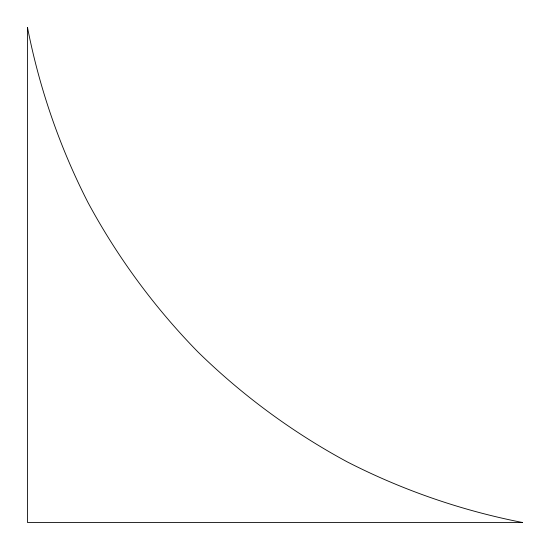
<?xml version="1.0" encoding="UTF-8"?>
<svg xmlns="http://www.w3.org/2000/svg" width="550" height="550" viewBox="0 0 550 550"><rect width="100%" height="100%" fill="white"/><g stroke="black" fill="none" stroke-linecap="round" stroke-linejoin="round"><path stroke-width="0.82" d="M522.5 522.5L27.5 522.5L27.5 27.5C39.421 88.447 59.812 147.414 88.089 202.709C117.583 257.359 154.571 307.608 197.993 352.007C242.392 395.429 292.641 432.417 347.291 461.911C402.586 490.188 461.553 510.579 522.5 522.5"/></g></svg>
